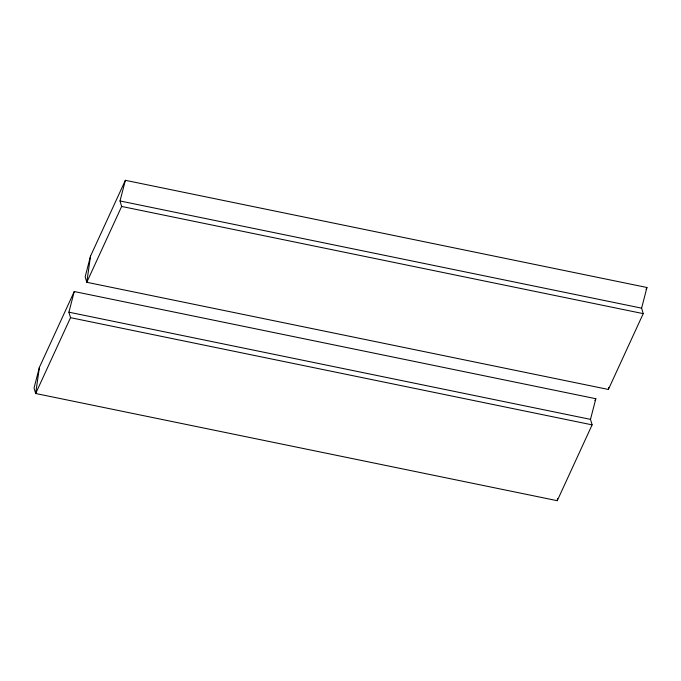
<?xml version="1.0" encoding="UTF-8"?>
<svg xmlns="http://www.w3.org/2000/svg" width="681" height="681" viewBox="0 0 681 681"><rect width="100%" height="100%" fill="white"/><g stroke="black" fill="none" stroke-linecap="round" stroke-linejoin="round"><path stroke-width="1.02" d="M39.396 367.365L35.676 393.499L557.262 500.688L592.112 424.859L590.487 419.368L595.832 398.717L74.246 291.536L39.396 367.365L34.05 388.017L35.676 393.499L70.526 317.669L68.9 312.187L74.246 291.536M90.513 256.141L86.793 282.283L608.38 389.464L643.23 313.635L641.604 308.152L646.95 287.501L125.364 180.312L90.513 256.141L85.168 276.801L86.793 282.283L121.644 206.454L120.018 200.963L125.364 180.312M557.262 500.688L557.56 498.594M608.38 389.464L608.678 387.378M594.947 400.641L595.832 398.717M646.065 289.416L646.95 287.501M120.018 200.963L641.604 308.152M121.644 206.454L643.23 313.635M68.9 312.187L590.487 419.368M70.526 317.669L592.112 424.859"/></g></svg>
